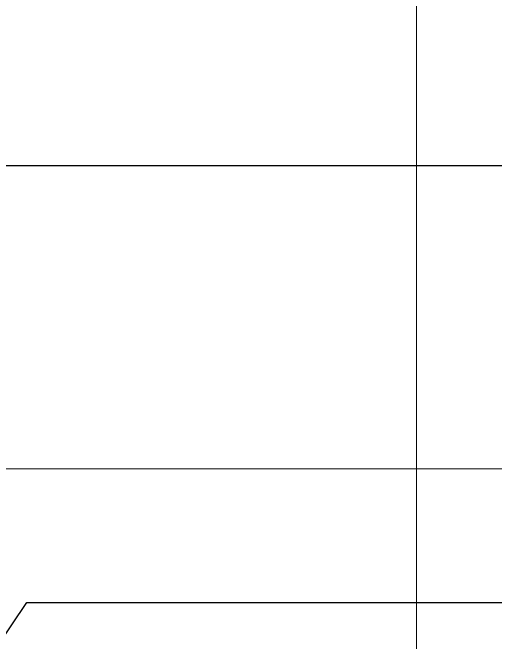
# Model space of a CAD drawing. Header units: millimetres. Extents: x -187664 to 435448, y -313239 to 299894.
# Drawn here: x 10511 to 12373, y -295390 to -292960 of the extents above; entities that cross this region are included whole.
import ezdxf

# ---------------------------------------------------------------- set-up
doc = ezdxf.new("R2010")
doc.units = ezdxf.units.MM
doc.linetypes.add('DPA_Hidden 50', pattern=[3, 2, -1])
for name, color, linetype, lineweight in [('A-DETL', 7, 'Continuous', 70), ('A-GENM-IDEN', 7, 'Continuous', 25), ('G-ANNO-SPOR', 7, 'Continuous', 9)]:
    doc.layers.add(name, color=color, linetype=linetype, lineweight=lineweight)

msp = doc.modelspace()

# ---------------------------------------------------------------- linework, layer by layer
at = {"layer": 'A-DETL', "color": 7, "linetype": 'DPA_Hidden 50', "lineweight": 9}
msp.add_line((12069.152, -297114.71), (12069.152, -292114.71), dxfattribs=at)
at = {"layer": 'A-GENM-IDEN', "color": 7}
for p, q in [((9138.02, -293549.71), (13123.855, -293549.71)), ((9900.49, -296220.759), (10566.241, -295236.375)), ((10566.241, -295236.375), (13123.855, -295236.375))]:
    msp.add_line(p, q, dxfattribs=at)
at = {"layer": 'G-ANNO-SPOR', "color": 7}
msp.add_line((10397.048, -294720.337), (15774.685, -294720.337), dxfattribs=at)

doc.saveas('drawing.dxf')
